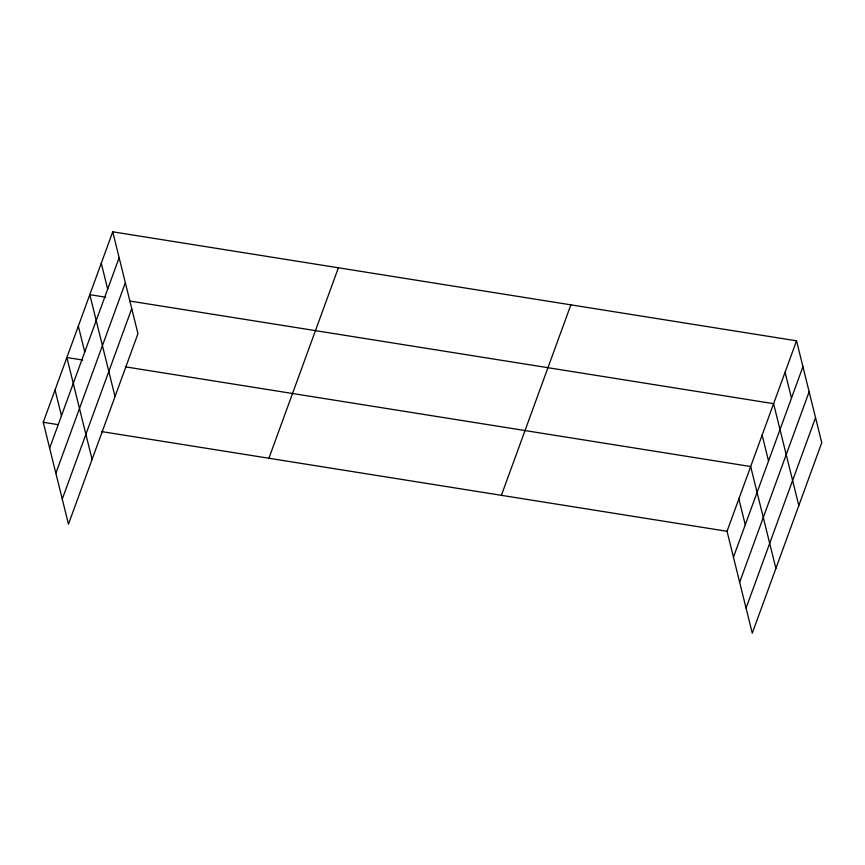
<?xml version="1.0" encoding="UTF-8"?>
<svg xmlns="http://www.w3.org/2000/svg" width="865" height="865" viewBox="0 0 865 865"><rect width="100%" height="100%" fill="white"/><g stroke="black" fill="none" stroke-linecap="round" stroke-linejoin="round"><path stroke-width="1.3" d="M112.731 231.809L137.957 333.706L68.465 524.179L43.25 422.282L112.731 231.809L796.535 340.821L821.75 442.718L752.269 633.191L727.043 531.294L796.535 340.821M49.651 448.157L119.143 257.683M55.857 473.242L125.349 282.769M62.258 499.094L131.74 308.621M268.907 458.255L338.388 267.782M501.397 495.321L570.878 304.848M733.455 557.168L802.936 366.695M739.662 582.253L809.143 391.78M746.052 608.106L815.544 417.633M105.735 297.203L89.809 294.662L115.023 396.559M129.631 301.009L773.602 403.674L798.817 505.571M82.802 360.056L66.875 357.515L92.09 459.423M125.284 366.825L750.669 466.527L775.894 568.435M43.25 422.282L57.847 424.607M101.659 431.592L727.043 531.294M785.063 372.242L791.475 398.127M762.141 435.106L768.542 460.98M738.861 498.91L745.262 524.785M101.27 263.23L107.671 289.105M78.337 326.094L84.748 351.969M55.057 389.899L61.469 415.773"/></g></svg>
